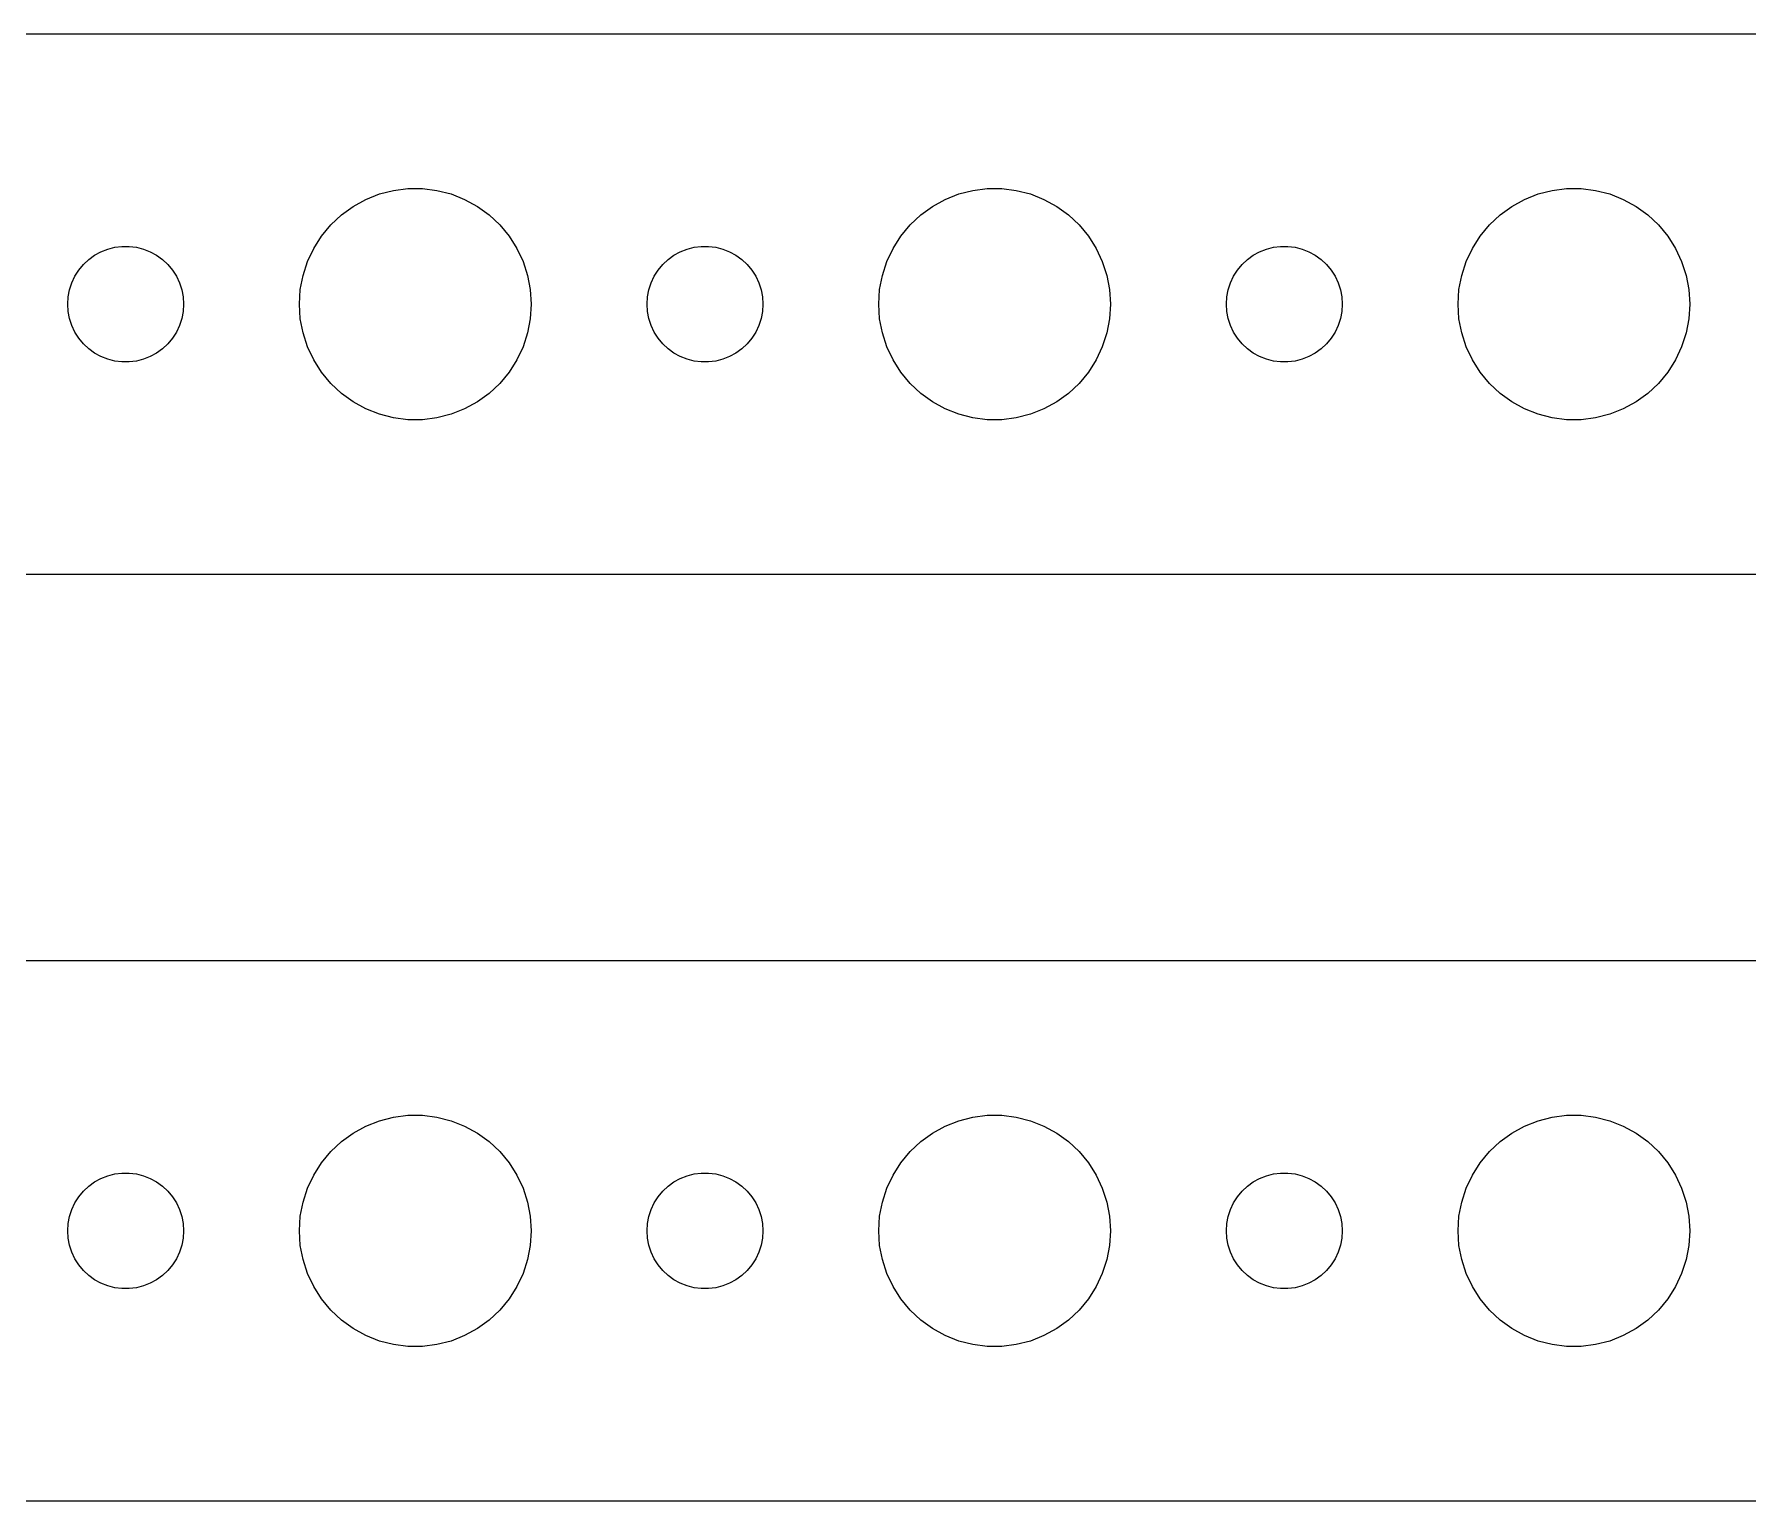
# Model space of a CAD drawing. Header units: metres. Extents: x -90 to 90, y 65 to 151.
# Drawn here: x -47.37 to -3, y 65.01 to 102.99 of the extents above; entities that cross this region are included whole.
import ezdxf

# ---------------------------------------------------------------- set-up
doc = ezdxf.new("R2010")
doc.units = ezdxf.units.M

msp = doc.modelspace()

# ---------------------------------------------------------------- linework, layer by layer
for p, q in [((84.8139, 102.99), (-84.8139, 102.99)), ((-38.427, 98.8532), (-38.0621, 98.9469)), ((-38.0621, 98.9469), (-37.6884, 98.9941)), ((-37.6884, 98.9941), (-37.3116, 98.9941)), ((-37.3116, 98.9941), (-36.9379, 98.9469)), ((-36.9379, 98.9469), (-36.5729, 98.8532)), ((-23.427, 98.8532), (-23.0621, 98.9469)), ((-23.0621, 98.9469), (-22.6884, 98.9941)), ((-22.6884, 98.9941), (-22.3116, 98.9941)), ((-22.3116, 98.9941), (-21.9379, 98.9469)), ((-21.9379, 98.9469), (-21.5729, 98.8532)), ((-8.42705, 98.8532), (-8.06213, 98.9469)), ((-8.06213, 98.9469), (-7.68837, 98.9941)), ((-7.68837, 98.9941), (-7.31161, 98.9941)), ((-7.31161, 98.9941), (-6.93785, 98.9469)), ((-6.93785, 98.9469), (-6.57294, 98.8532)), ((-39.4123, 98.3115), (-39.1075, 98.533)), ((-39.1075, 98.533), (-38.7773, 98.7145)), ((-38.7773, 98.7145), (-38.427, 98.8532)), ((-36.5729, 98.8532), (-36.2227, 98.7145)), ((-36.2227, 98.7145), (-35.8925, 98.533)), ((-35.8925, 98.533), (-35.5877, 98.3115)), ((-24.4123, 98.3115), (-24.1075, 98.533)), ((-24.1075, 98.533), (-23.7773, 98.7145)), ((-23.7773, 98.7145), (-23.427, 98.8532)), ((-21.5729, 98.8532), (-21.2227, 98.7145)), ((-21.2227, 98.7145), (-20.8925, 98.533)), ((-20.8925, 98.533), (-20.5877, 98.3115)), ((-9.41226, 98.3115), (-9.10747, 98.533)), ((-9.10747, 98.533), (-8.77733, 98.7145)), ((-8.77733, 98.7145), (-8.42705, 98.8532)), ((-6.57294, 98.8532), (-6.22266, 98.7145)), ((-6.22266, 98.7145), (-5.89252, 98.533)), ((-5.89252, 98.533), (-5.58772, 98.3115)), ((-39.927, 97.7634), (-39.6869, 98.0536)), ((-39.6869, 98.0536), (-39.4123, 98.3115)), ((-35.5877, 98.3115), (-35.3131, 98.0536)), ((-35.3131, 98.0536), (-35.0729, 97.7634)), ((-24.927, 97.7634), (-24.6869, 98.0536)), ((-24.6869, 98.0536), (-24.4123, 98.3115)), ((-20.5877, 98.3115), (-20.3131, 98.0536)), ((-20.3131, 98.0536), (-20.0729, 97.7634)), ((-9.92705, 97.7634), (-9.6869, 98.0536)), ((-9.6869, 98.0536), (-9.41226, 98.3115)), ((-5.58772, 98.3115), (-5.31308, 98.0536)), ((-5.31308, 98.0536), (-5.07294, 97.7634)), ((-40.1289, 97.4453), (-39.927, 97.7634)), ((-35.0729, 97.7634), (-34.8711, 97.4453)), ((-25.1289, 97.4453), (-24.927, 97.7634)), ((-20.0729, 97.7634), (-19.8711, 97.4453)), ((-10.1289, 97.4453), (-9.92705, 97.7634)), ((-5.07294, 97.7634), (-4.87108, 97.4453)), ((-45.9561, 97.1558), (-45.8037, 97.2665)), ((-45.8037, 97.2665), (-45.6387, 97.3572)), ((-45.6387, 97.3572), (-45.4635, 97.4266)), ((-45.4635, 97.4266), (-45.2811, 97.4734)), ((-45.2811, 97.4734), (-45.0942, 97.497)), ((-45.0942, 97.497), (-44.9058, 97.497)), ((-44.9058, 97.497), (-44.7189, 97.4734)), ((-44.7189, 97.4734), (-44.5365, 97.4266)), ((-44.5365, 97.4266), (-44.3613, 97.3572)), ((-44.3613, 97.3572), (-44.1963, 97.2665)), ((-44.1963, 97.2665), (-44.0439, 97.1558)), ((-40.2893, 97.1044), (-40.1289, 97.4453)), ((-34.8711, 97.4453), (-34.7107, 97.1044)), ((-30.9561, 97.1558), (-30.8037, 97.2665)), ((-30.8037, 97.2665), (-30.6387, 97.3572)), ((-30.6387, 97.3572), (-30.4635, 97.4266)), ((-30.4635, 97.4266), (-30.2811, 97.4734)), ((-30.2811, 97.4734), (-30.0942, 97.497)), ((-30.0942, 97.497), (-29.9058, 97.497)), ((-29.9058, 97.497), (-29.7189, 97.4734)), ((-29.7189, 97.4734), (-29.5365, 97.4266)), ((-29.5365, 97.4266), (-29.3613, 97.3572)), ((-29.3613, 97.3572), (-29.1963, 97.2665)), ((-29.1963, 97.2665), (-29.0439, 97.1558)), ((-25.2893, 97.1044), (-25.1289, 97.4453)), ((-19.8711, 97.4453), (-19.7107, 97.1044)), ((-15.9561, 97.1558), (-15.8037, 97.2665)), ((-15.8037, 97.2665), (-15.6387, 97.3572)), ((-15.6387, 97.3572), (-15.4635, 97.4266)), ((-15.4635, 97.4266), (-15.2811, 97.4734)), ((-15.2811, 97.4734), (-15.0942, 97.497)), ((-15.0942, 97.497), (-14.9058, 97.497)), ((-14.9058, 97.497), (-14.7189, 97.4734)), ((-14.7189, 97.4734), (-14.5365, 97.4266)), ((-14.5365, 97.4266), (-14.3613, 97.3572)), ((-14.3613, 97.3572), (-14.1963, 97.2665)), ((-14.1963, 97.2665), (-14.0439, 97.1558)), ((-10.2893, 97.1044), (-10.1289, 97.4453)), ((-4.87108, 97.4453), (-4.71066, 97.1044)), ((-46.3947, 96.5522), (-46.3145, 96.7226)), ((-46.3145, 96.7226), (-46.2135, 96.8817)), ((-46.2135, 96.8817), (-46.0934, 97.0268)), ((-46.0934, 97.0268), (-45.9561, 97.1558)), ((-44.0439, 97.1558), (-43.9065, 97.0268)), ((-43.9065, 97.0268), (-43.7865, 96.8817)), ((-43.7865, 96.8817), (-43.6855, 96.7226)), ((-43.6855, 96.7226), (-43.6053, 96.5522)), ((-40.4763, 96.376), (-40.4057, 96.7461)), ((-40.4057, 96.7461), (-40.2893, 97.1044)), ((-34.7107, 97.1044), (-34.5942, 96.7461)), ((-34.5942, 96.7461), (-34.5237, 96.376)), ((-31.3947, 96.5522), (-31.3145, 96.7226)), ((-31.3145, 96.7226), (-31.2135, 96.8817)), ((-31.2135, 96.8817), (-31.0934, 97.0268)), ((-31.0934, 97.0268), (-30.9561, 97.1558)), ((-29.0439, 97.1558), (-28.9065, 97.0268)), ((-28.9065, 97.0268), (-28.7865, 96.8817)), ((-28.7865, 96.8817), (-28.6855, 96.7226)), ((-28.6855, 96.7226), (-28.6053, 96.5522)), ((-25.4763, 96.376), (-25.4057, 96.7461)), ((-25.4057, 96.7461), (-25.2893, 97.1044)), ((-19.7107, 97.1044), (-19.5942, 96.7461)), ((-19.5942, 96.7461), (-19.5237, 96.376)), ((-16.3947, 96.5522), (-16.3145, 96.7226)), ((-16.3145, 96.7226), (-16.2135, 96.8817)), ((-16.2135, 96.8817), (-16.0934, 97.0268)), ((-16.0934, 97.0268), (-15.9561, 97.1558)), ((-14.0439, 97.1558), (-13.9065, 97.0268)), ((-13.9065, 97.0268), (-13.7865, 96.8817)), ((-13.7865, 96.8817), (-13.6855, 96.7226)), ((-13.6855, 96.7226), (-13.6053, 96.5522)), ((-10.4763, 96.376), (-10.4057, 96.7461)), ((-10.4057, 96.7461), (-10.2893, 97.1044)), ((-4.71066, 97.1044), (-4.59424, 96.7461)), ((-4.59424, 96.7461), (-4.52365, 96.376)), ((-46.4882, 96.188), (-46.4529, 96.373)), ((-46.4529, 96.373), (-46.3947, 96.5522)), ((-43.6053, 96.5522), (-43.5471, 96.373)), ((-43.5471, 96.373), (-43.5118, 96.188)), ((-40.5, 96), (-40.4763, 96.376)), ((-34.5237, 96.376), (-34.5, 96)), ((-31.4882, 96.188), (-31.4529, 96.373)), ((-31.4529, 96.373), (-31.3947, 96.5522)), ((-28.6053, 96.5522), (-28.5471, 96.373)), ((-28.5471, 96.373), (-28.5118, 96.188)), ((-25.5, 96), (-25.4763, 96.376)), ((-19.5237, 96.376), (-19.5, 96)), ((-16.4882, 96.188), (-16.4529, 96.373)), ((-16.4529, 96.373), (-16.3947, 96.5522)), ((-13.6053, 96.5522), (-13.5471, 96.373)), ((-13.5471, 96.373), (-13.5118, 96.188)), ((-10.5, 96), (-10.4763, 96.376)), ((-4.52365, 96.376), (-4.5, 96)), ((-46.5, 96), (-46.4882, 96.188)), ((-46.4882, 95.812), (-46.5, 96)), ((-43.5118, 96.188), (-43.5, 96)), ((-43.5, 96), (-43.5118, 95.812)), ((-40.4763, 95.624), (-40.5, 96)), ((-34.5, 96), (-34.5237, 95.624)), ((-31.5, 96), (-31.4882, 96.188)), ((-31.4882, 95.812), (-31.5, 96)), ((-28.5118, 96.188), (-28.5, 96)), ((-28.5, 96), (-28.5118, 95.812)), ((-25.4763, 95.624), (-25.5, 96)), ((-19.5, 96), (-19.5237, 95.624)), ((-16.5, 96), (-16.4882, 96.188)), ((-16.4882, 95.812), (-16.5, 96)), ((-13.5118, 96.188), (-13.5, 96)), ((-13.5, 96), (-13.5118, 95.812)), ((-10.4763, 95.624), (-10.5, 96)), ((-4.5, 96), (-4.52365, 95.624)), ((-46.4529, 95.627), (-46.4882, 95.812)), ((-46.3947, 95.4478), (-46.4529, 95.627)), ((-46.3145, 95.2774), (-46.3947, 95.4478)), ((-43.6053, 95.4478), (-43.6855, 95.2774)), ((-43.5471, 95.627), (-43.6053, 95.4478)), ((-43.5118, 95.812), (-43.5471, 95.627)), ((-40.4057, 95.2539), (-40.4763, 95.624)), ((-34.5237, 95.624), (-34.5942, 95.2539)), ((-31.4529, 95.627), (-31.4882, 95.812)), ((-31.3947, 95.4478), (-31.4529, 95.627)), ((-31.3145, 95.2774), (-31.3947, 95.4478)), ((-28.6053, 95.4478), (-28.6855, 95.2774)), ((-28.5471, 95.627), (-28.6053, 95.4478)), ((-28.5118, 95.812), (-28.5471, 95.627)), ((-25.4057, 95.2539), (-25.4763, 95.624)), ((-19.5237, 95.624), (-19.5942, 95.2539)), ((-16.4529, 95.627), (-16.4882, 95.812)), ((-16.3947, 95.4478), (-16.4529, 95.627)), ((-16.3145, 95.2774), (-16.3947, 95.4478)), ((-13.6053, 95.4478), (-13.6855, 95.2774)), ((-13.5471, 95.627), (-13.6053, 95.4478)), ((-13.5118, 95.812), (-13.5471, 95.627)), ((-10.4057, 95.2539), (-10.4763, 95.624)), ((-4.52365, 95.624), (-4.59424, 95.2539)), ((-46.2135, 95.1183), (-46.3145, 95.2774)), ((-46.0934, 94.9732), (-46.2135, 95.1183)), ((-45.9561, 94.8442), (-46.0934, 94.9732)), ((-43.9065, 94.9732), (-44.0439, 94.8442)), ((-43.7865, 95.1183), (-43.9065, 94.9732)), ((-43.6855, 95.2774), (-43.7865, 95.1183)), ((-40.2893, 94.8956), (-40.4057, 95.2539)), ((-34.5942, 95.2539), (-34.7107, 94.8956)), ((-31.2135, 95.1183), (-31.3145, 95.2774)), ((-31.0934, 94.9732), (-31.2135, 95.1183)), ((-30.9561, 94.8442), (-31.0934, 94.9732)), ((-28.9065, 94.9732), (-29.0439, 94.8442)), ((-28.7865, 95.1183), (-28.9065, 94.9732)), ((-28.6855, 95.2774), (-28.7865, 95.1183)), ((-25.2893, 94.8956), (-25.4057, 95.2539)), ((-19.5942, 95.2539), (-19.7107, 94.8956)), ((-16.2135, 95.1183), (-16.3145, 95.2774)), ((-16.0934, 94.9732), (-16.2135, 95.1183)), ((-15.9561, 94.8442), (-16.0934, 94.9732)), ((-13.9065, 94.9732), (-14.0439, 94.8442)), ((-13.7865, 95.1183), (-13.9065, 94.9732)), ((-13.6855, 95.2774), (-13.7865, 95.1183)), ((-10.2893, 94.8956), (-10.4057, 95.2539)), ((-4.59424, 95.2539), (-4.71066, 94.8956)), ((-45.8037, 94.7335), (-45.9561, 94.8442)), ((-45.6387, 94.6428), (-45.8037, 94.7335)), ((-45.4635, 94.5734), (-45.6387, 94.6428)), ((-45.2811, 94.5266), (-45.4635, 94.5734)), ((-45.0942, 94.503), (-45.2811, 94.5266)), ((-44.9058, 94.503), (-45.0942, 94.503)), ((-44.7189, 94.5266), (-44.9058, 94.503)), ((-44.5365, 94.5734), (-44.7189, 94.5266)), ((-44.3613, 94.6428), (-44.5365, 94.5734)), ((-44.1963, 94.7335), (-44.3613, 94.6428)), ((-44.0439, 94.8442), (-44.1963, 94.7335)), ((-40.1289, 94.5547), (-40.2893, 94.8956)), ((-39.927, 94.2366), (-40.1289, 94.5547)), ((-34.8711, 94.5547), (-35.0729, 94.2366)), ((-34.7107, 94.8956), (-34.8711, 94.5547)), ((-30.8037, 94.7335), (-30.9561, 94.8442)), ((-30.6387, 94.6428), (-30.8037, 94.7335)), ((-30.4635, 94.5734), (-30.6387, 94.6428)), ((-30.2811, 94.5266), (-30.4635, 94.5734)), ((-30.0942, 94.503), (-30.2811, 94.5266)), ((-29.9058, 94.503), (-30.0942, 94.503)), ((-29.7189, 94.5266), (-29.9058, 94.503)), ((-29.5365, 94.5734), (-29.7189, 94.5266)), ((-29.3613, 94.6428), (-29.5365, 94.5734)), ((-29.1963, 94.7335), (-29.3613, 94.6428)), ((-29.0439, 94.8442), (-29.1963, 94.7335)), ((-25.1289, 94.5547), (-25.2893, 94.8956)), ((-24.927, 94.2366), (-25.1289, 94.5547)), ((-19.8711, 94.5547), (-20.0729, 94.2366)), ((-19.7107, 94.8956), (-19.8711, 94.5547)), ((-15.8037, 94.7335), (-15.9561, 94.8442)), ((-15.6387, 94.6428), (-15.8037, 94.7335)), ((-15.4635, 94.5734), (-15.6387, 94.6428)), ((-15.2811, 94.5266), (-15.4635, 94.5734)), ((-15.0942, 94.503), (-15.2811, 94.5266)), ((-14.9058, 94.503), (-15.0942, 94.503)), ((-14.7189, 94.5266), (-14.9058, 94.503)), ((-14.5365, 94.5734), (-14.7189, 94.5266)), ((-14.3613, 94.6428), (-14.5365, 94.5734)), ((-14.1963, 94.7335), (-14.3613, 94.6428)), ((-14.0439, 94.8442), (-14.1963, 94.7335)), ((-10.1289, 94.5547), (-10.2893, 94.8956)), ((-9.92705, 94.2366), (-10.1289, 94.5547)), ((-4.87108, 94.5547), (-5.07294, 94.2366)), ((-4.71066, 94.8956), (-4.87108, 94.5547)), ((-39.6869, 93.9464), (-39.927, 94.2366)), ((-35.0729, 94.2366), (-35.3131, 93.9464)), ((-24.6869, 93.9464), (-24.927, 94.2366)), ((-20.0729, 94.2366), (-20.3131, 93.9464)), ((-9.6869, 93.9464), (-9.92705, 94.2366)), ((-5.07294, 94.2366), (-5.31308, 93.9464)), ((-39.4123, 93.6885), (-39.6869, 93.9464)), ((-39.1075, 93.467), (-39.4123, 93.6885)), ((-35.5877, 93.6885), (-35.8925, 93.467)), ((-35.3131, 93.9464), (-35.5877, 93.6885)), ((-24.4123, 93.6885), (-24.6869, 93.9464)), ((-24.1075, 93.467), (-24.4123, 93.6885)), ((-20.5877, 93.6885), (-20.8925, 93.467)), ((-20.3131, 93.9464), (-20.5877, 93.6885)), ((-9.41226, 93.6885), (-9.6869, 93.9464)), ((-9.10747, 93.467), (-9.41226, 93.6885)), ((-5.58772, 93.6885), (-5.89252, 93.467)), ((-5.31308, 93.9464), (-5.58772, 93.6885)), ((-38.7773, 93.2855), (-39.1075, 93.467)), ((-38.427, 93.1468), (-38.7773, 93.2855)), ((-36.2227, 93.2855), (-36.5729, 93.1468)), ((-35.8925, 93.467), (-36.2227, 93.2855)), ((-23.7773, 93.2855), (-24.1075, 93.467)), ((-23.427, 93.1468), (-23.7773, 93.2855)), ((-21.2227, 93.2855), (-21.5729, 93.1468)), ((-20.8925, 93.467), (-21.2227, 93.2855)), ((-8.77733, 93.2855), (-9.10747, 93.467)), ((-8.42705, 93.1468), (-8.77733, 93.2855)), ((-6.22266, 93.2855), (-6.57294, 93.1468)), ((-5.89252, 93.467), (-6.22266, 93.2855)), ((-38.0621, 93.0531), (-38.427, 93.1468)), ((-37.6884, 93.0059), (-38.0621, 93.0531)), ((-37.3116, 93.0059), (-37.6884, 93.0059)), ((-36.9379, 93.0531), (-37.3116, 93.0059)), ((-36.5729, 93.1468), (-36.9379, 93.0531)), ((-23.0621, 93.0531), (-23.427, 93.1468)), ((-22.6884, 93.0059), (-23.0621, 93.0531)), ((-22.3116, 93.0059), (-22.6884, 93.0059)), ((-21.9379, 93.0531), (-22.3116, 93.0059)), ((-21.5729, 93.1468), (-21.9379, 93.0531)), ((-8.06213, 93.0531), (-8.42705, 93.1468)), ((-7.68837, 93.0059), (-8.06213, 93.0531)), ((-7.31161, 93.0059), (-7.68837, 93.0059)), ((-6.93785, 93.0531), (-7.31161, 93.0059)), ((-6.57294, 93.1468), (-6.93785, 93.0531)), ((-84.8139, 89.0099), (84.8139, 89.0099)), ((84.8139, 78.9901), (-84.8139, 78.9901)), ((-38.0621, 74.9469), (-37.6884, 74.9941)), ((-37.6884, 74.9941), (-37.3116, 74.9941)), ((-37.3116, 74.9941), (-36.9379, 74.9469)), ((-23.0621, 74.9469), (-22.6884, 74.9941)), ((-22.6884, 74.9941), (-22.3116, 74.9941)), ((-22.3116, 74.9941), (-21.9379, 74.9469)), ((-8.06213, 74.9469), (-7.68837, 74.9941)), ((-7.68837, 74.9941), (-7.31161, 74.9941)), ((-7.31161, 74.9941), (-6.93785, 74.9469)), ((-39.1075, 74.533), (-38.7773, 74.7145)), ((-38.7773, 74.7145), (-38.427, 74.8532)), ((-38.427, 74.8532), (-38.0621, 74.9469)), ((-36.9379, 74.9469), (-36.5729, 74.8532)), ((-36.5729, 74.8532), (-36.2227, 74.7145)), ((-36.2227, 74.7145), (-35.8925, 74.533)), ((-24.1075, 74.533), (-23.7773, 74.7145)), ((-23.7773, 74.7145), (-23.427, 74.8532)), ((-23.427, 74.8532), (-23.0621, 74.9469)), ((-21.9379, 74.9469), (-21.5729, 74.8532)), ((-21.5729, 74.8532), (-21.2227, 74.7145)), ((-21.2227, 74.7145), (-20.8925, 74.533)), ((-9.10747, 74.533), (-8.77733, 74.7145)), ((-8.77733, 74.7145), (-8.42705, 74.8532)), ((-8.42705, 74.8532), (-8.06213, 74.9469)), ((-6.93785, 74.9469), (-6.57294, 74.8532)), ((-6.57294, 74.8532), (-6.22266, 74.7145)), ((-6.22266, 74.7145), (-5.89252, 74.533)), ((-39.6869, 74.0536), (-39.4123, 74.3115)), ((-39.4123, 74.3115), (-39.1075, 74.533)), ((-35.8925, 74.533), (-35.5877, 74.3115)), ((-35.5877, 74.3115), (-35.3131, 74.0536)), ((-24.6869, 74.0536), (-24.4123, 74.3115)), ((-24.4123, 74.3115), (-24.1075, 74.533)), ((-20.8925, 74.533), (-20.5877, 74.3115)), ((-20.5877, 74.3115), (-20.3131, 74.0536)), ((-9.6869, 74.0536), (-9.41226, 74.3115)), ((-9.41226, 74.3115), (-9.10747, 74.533)), ((-5.89252, 74.533), (-5.58772, 74.3115)), ((-5.58772, 74.3115), (-5.31308, 74.0536)), ((-40.1289, 73.4453), (-39.927, 73.7634)), ((-39.927, 73.7634), (-39.6869, 74.0536)), ((-35.3131, 74.0536), (-35.0729, 73.7634)), ((-35.0729, 73.7634), (-34.8711, 73.4453)), ((-25.1289, 73.4453), (-24.927, 73.7634)), ((-24.927, 73.7634), (-24.6869, 74.0536)), ((-20.3131, 74.0536), (-20.0729, 73.7634)), ((-20.0729, 73.7634), (-19.8711, 73.4453)), ((-10.1289, 73.4453), (-9.92705, 73.7634)), ((-9.92705, 73.7634), (-9.6869, 74.0536)), ((-5.31308, 74.0536), (-5.07294, 73.7634)), ((-5.07294, 73.7634), (-4.87108, 73.4453)), ((-45.9561, 73.1558), (-45.8037, 73.2665)), ((-45.8037, 73.2665), (-45.6387, 73.3572)), ((-45.6387, 73.3572), (-45.4635, 73.4266)), ((-45.4635, 73.4266), (-45.2811, 73.4734)), ((-45.2811, 73.4734), (-45.0942, 73.497)), ((-45.0942, 73.497), (-44.9058, 73.497)), ((-44.9058, 73.497), (-44.7189, 73.4734)), ((-44.7189, 73.4734), (-44.5365, 73.4266)), ((-44.5365, 73.4266), (-44.3613, 73.3572)), ((-44.3613, 73.3572), (-44.1963, 73.2665)), ((-44.1963, 73.2665), (-44.0439, 73.1558)), ((-40.2893, 73.1044), (-40.1289, 73.4453)), ((-34.8711, 73.4453), (-34.7107, 73.1044)), ((-30.9561, 73.1558), (-30.8037, 73.2665)), ((-30.8037, 73.2665), (-30.6387, 73.3572)), ((-30.6387, 73.3572), (-30.4635, 73.4266)), ((-30.4635, 73.4266), (-30.2811, 73.4734)), ((-30.2811, 73.4734), (-30.0942, 73.497)), ((-30.0942, 73.497), (-29.9058, 73.497)), ((-29.9058, 73.497), (-29.7189, 73.4734)), ((-29.7189, 73.4734), (-29.5365, 73.4266)), ((-29.5365, 73.4266), (-29.3613, 73.3572)), ((-29.3613, 73.3572), (-29.1963, 73.2665)), ((-29.1963, 73.2665), (-29.0439, 73.1558)), ((-25.2893, 73.1044), (-25.1289, 73.4453)), ((-19.8711, 73.4453), (-19.7107, 73.1044)), ((-15.9561, 73.1558), (-15.8037, 73.2665)), ((-15.8037, 73.2665), (-15.6387, 73.3572)), ((-15.6387, 73.3572), (-15.4635, 73.4266)), ((-15.4635, 73.4266), (-15.2811, 73.4734)), ((-15.2811, 73.4734), (-15.0942, 73.497)), ((-15.0942, 73.497), (-14.9058, 73.497)), ((-14.9058, 73.497), (-14.7189, 73.4734)), ((-14.7189, 73.4734), (-14.5365, 73.4266)), ((-14.5365, 73.4266), (-14.3613, 73.3572)), ((-14.3613, 73.3572), (-14.1963, 73.2665)), ((-14.1963, 73.2665), (-14.0439, 73.1558)), ((-10.2893, 73.1044), (-10.1289, 73.4453)), ((-4.87108, 73.4453), (-4.71066, 73.1044)), ((-46.3145, 72.7226), (-46.2135, 72.8817)), ((-46.2135, 72.8817), (-46.0934, 73.0268)), ((-46.0934, 73.0268), (-45.9561, 73.1558)), ((-44.0439, 73.1558), (-43.9065, 73.0268)), ((-43.9065, 73.0268), (-43.7865, 72.8817)), ((-43.7865, 72.8817), (-43.6855, 72.7226)), ((-40.4057, 72.7461), (-40.2893, 73.1044)), ((-34.7107, 73.1044), (-34.5942, 72.7461)), ((-31.3145, 72.7226), (-31.2135, 72.8817)), ((-31.2135, 72.8817), (-31.0934, 73.0268)), ((-31.0934, 73.0268), (-30.9561, 73.1558)), ((-29.0439, 73.1558), (-28.9065, 73.0268)), ((-28.9065, 73.0268), (-28.7865, 72.8817)), ((-28.7865, 72.8817), (-28.6855, 72.7226)), ((-25.4057, 72.7461), (-25.2893, 73.1044)), ((-19.7107, 73.1044), (-19.5942, 72.7461)), ((-16.3145, 72.7226), (-16.2135, 72.8817)), ((-16.2135, 72.8817), (-16.0934, 73.0268)), ((-16.0934, 73.0268), (-15.9561, 73.1558)), ((-14.0439, 73.1558), (-13.9065, 73.0268)), ((-13.9065, 73.0268), (-13.7865, 72.8817)), ((-13.7865, 72.8817), (-13.6855, 72.7226)), ((-10.4057, 72.7461), (-10.2893, 73.1044)), ((-4.71066, 73.1044), (-4.59424, 72.7461)), ((-46.4882, 72.188), (-46.4529, 72.373)), ((-46.4529, 72.373), (-46.3947, 72.5522)), ((-46.3947, 72.5522), (-46.3145, 72.7226)), ((-43.6855, 72.7226), (-43.6053, 72.5522)), ((-43.6053, 72.5522), (-43.5471, 72.373)), ((-43.5471, 72.373), (-43.5118, 72.188)), ((-40.5, 72), (-40.4763, 72.376)), ((-40.4763, 72.376), (-40.4057, 72.7461)), ((-34.5942, 72.7461), (-34.5237, 72.376)), ((-34.5237, 72.376), (-34.5, 72)), ((-31.4882, 72.188), (-31.4529, 72.373)), ((-31.4529, 72.373), (-31.3947, 72.5522)), ((-31.3947, 72.5522), (-31.3145, 72.7226)), ((-28.6855, 72.7226), (-28.6053, 72.5522)), ((-28.6053, 72.5522), (-28.5471, 72.373)), ((-28.5471, 72.373), (-28.5118, 72.188)), ((-25.5, 72), (-25.4763, 72.376)), ((-25.4763, 72.376), (-25.4057, 72.7461)), ((-19.5942, 72.7461), (-19.5237, 72.376)), ((-19.5237, 72.376), (-19.5, 72)), ((-16.4882, 72.188), (-16.4529, 72.373)), ((-16.4529, 72.373), (-16.3947, 72.5522)), ((-16.3947, 72.5522), (-16.3145, 72.7226)), ((-13.6855, 72.7226), (-13.6053, 72.5522)), ((-13.6053, 72.5522), (-13.5471, 72.373)), ((-13.5471, 72.373), (-13.5118, 72.188)), ((-10.5, 72), (-10.4763, 72.376)), ((-10.4763, 72.376), (-10.4057, 72.7461)), ((-4.59424, 72.7461), (-4.52365, 72.376)), ((-4.52365, 72.376), (-4.5, 72)), ((-46.5, 72), (-46.4882, 72.188)), ((-46.4882, 71.812), (-46.5, 72)), ((-43.5118, 72.188), (-43.5, 72)), ((-43.5, 72), (-43.5118, 71.812)), ((-40.4763, 71.624), (-40.5, 72)), ((-34.5, 72), (-34.5237, 71.624)), ((-31.5, 72), (-31.4882, 72.188)), ((-31.4882, 71.812), (-31.5, 72)), ((-28.5118, 72.188), (-28.5, 72)), ((-28.5, 72), (-28.5118, 71.812)), ((-25.4763, 71.624), (-25.5, 72)), ((-19.5, 72), (-19.5237, 71.624)), ((-16.5, 72), (-16.4882, 72.188)), ((-16.4882, 71.812), (-16.5, 72)), ((-13.5118, 72.188), (-13.5, 72)), ((-13.5, 72), (-13.5118, 71.812)), ((-10.4763, 71.624), (-10.5, 72)), ((-4.5, 72), (-4.52365, 71.624)), ((-46.4529, 71.627), (-46.4882, 71.812)), ((-46.3947, 71.4478), (-46.4529, 71.627)), ((-46.3145, 71.2774), (-46.3947, 71.4478)), ((-43.6053, 71.4478), (-43.6855, 71.2774)), ((-43.5471, 71.627), (-43.6053, 71.4478)), ((-43.5118, 71.812), (-43.5471, 71.627)), ((-40.4057, 71.2539), (-40.4763, 71.624)), ((-34.5237, 71.624), (-34.5942, 71.2539)), ((-31.4529, 71.627), (-31.4882, 71.812)), ((-31.3947, 71.4478), (-31.4529, 71.627)), ((-31.3145, 71.2774), (-31.3947, 71.4478)), ((-28.6053, 71.4478), (-28.6855, 71.2774)), ((-28.5471, 71.627), (-28.6053, 71.4478)), ((-28.5118, 71.812), (-28.5471, 71.627)), ((-25.4057, 71.2539), (-25.4763, 71.624)), ((-19.5237, 71.624), (-19.5942, 71.2539)), ((-16.4529, 71.627), (-16.4882, 71.812)), ((-16.3947, 71.4478), (-16.4529, 71.627)), ((-16.3145, 71.2774), (-16.3947, 71.4478)), ((-13.6053, 71.4478), (-13.6855, 71.2774)), ((-13.5471, 71.627), (-13.6053, 71.4478)), ((-13.5118, 71.812), (-13.5471, 71.627)), ((-10.4057, 71.2539), (-10.4763, 71.624)), ((-4.52365, 71.624), (-4.59424, 71.2539)), ((-46.2135, 71.1183), (-46.3145, 71.2774)), ((-46.0934, 70.9732), (-46.2135, 71.1183)), ((-43.7865, 71.1183), (-43.9065, 70.9732)), ((-43.6855, 71.2774), (-43.7865, 71.1183)), ((-40.2893, 70.8956), (-40.4057, 71.2539)), ((-34.5942, 71.2539), (-34.7107, 70.8956)), ((-31.2135, 71.1183), (-31.3145, 71.2774)), ((-31.0934, 70.9732), (-31.2135, 71.1183)), ((-28.7865, 71.1183), (-28.9065, 70.9732)), ((-28.6855, 71.2774), (-28.7865, 71.1183)), ((-25.2893, 70.8956), (-25.4057, 71.2539)), ((-19.5942, 71.2539), (-19.7107, 70.8956)), ((-16.2135, 71.1183), (-16.3145, 71.2774)), ((-16.0934, 70.9732), (-16.2135, 71.1183)), ((-13.7865, 71.1183), (-13.9065, 70.9732)), ((-13.6855, 71.2774), (-13.7865, 71.1183)), ((-10.2893, 70.8956), (-10.4057, 71.2539)), ((-4.59424, 71.2539), (-4.71066, 70.8956)), ((-45.9561, 70.8442), (-46.0934, 70.9732)), ((-45.8037, 70.7335), (-45.9561, 70.8442)), ((-45.6387, 70.6428), (-45.8037, 70.7335)), ((-45.4635, 70.5734), (-45.6387, 70.6428)), ((-45.2811, 70.5266), (-45.4635, 70.5734)), ((-44.5365, 70.5734), (-44.7189, 70.5266)), ((-44.3613, 70.6428), (-44.5365, 70.5734)), ((-44.1963, 70.7335), (-44.3613, 70.6428)), ((-44.0439, 70.8442), (-44.1963, 70.7335)), ((-43.9065, 70.9732), (-44.0439, 70.8442)), ((-40.1289, 70.5547), (-40.2893, 70.8956)), ((-39.927, 70.2366), (-40.1289, 70.5547)), ((-34.8711, 70.5547), (-35.0729, 70.2366)), ((-34.7107, 70.8956), (-34.8711, 70.5547)), ((-30.9561, 70.8442), (-31.0934, 70.9732)), ((-30.8037, 70.7335), (-30.9561, 70.8442)), ((-30.6387, 70.6428), (-30.8037, 70.7335)), ((-30.4635, 70.5734), (-30.6387, 70.6428)), ((-30.2811, 70.5266), (-30.4635, 70.5734)), ((-29.5365, 70.5734), (-29.7189, 70.5266)), ((-29.3613, 70.6428), (-29.5365, 70.5734)), ((-29.1963, 70.7335), (-29.3613, 70.6428)), ((-29.0439, 70.8442), (-29.1963, 70.7335)), ((-28.9065, 70.9732), (-29.0439, 70.8442)), ((-25.1289, 70.5547), (-25.2893, 70.8956)), ((-24.927, 70.2366), (-25.1289, 70.5547)), ((-19.8711, 70.5547), (-20.0729, 70.2366)), ((-19.7107, 70.8956), (-19.8711, 70.5547)), ((-15.9561, 70.8442), (-16.0934, 70.9732)), ((-15.8037, 70.7335), (-15.9561, 70.8442)), ((-15.6387, 70.6428), (-15.8037, 70.7335)), ((-15.4635, 70.5734), (-15.6387, 70.6428)), ((-15.2811, 70.5266), (-15.4635, 70.5734)), ((-14.5365, 70.5734), (-14.7189, 70.5266)), ((-14.3613, 70.6428), (-14.5365, 70.5734)), ((-14.1963, 70.7335), (-14.3613, 70.6428)), ((-14.0439, 70.8442), (-14.1963, 70.7335)), ((-13.9065, 70.9732), (-14.0439, 70.8442)), ((-10.1289, 70.5547), (-10.2893, 70.8956)), ((-9.92705, 70.2366), (-10.1289, 70.5547)), ((-4.87108, 70.5547), (-5.07294, 70.2366)), ((-4.71066, 70.8956), (-4.87108, 70.5547)), ((-45.0942, 70.503), (-45.2811, 70.5266)), ((-44.9058, 70.503), (-45.0942, 70.503)), ((-44.7189, 70.5266), (-44.9058, 70.503)), ((-39.6869, 69.9464), (-39.927, 70.2366)), ((-35.0729, 70.2366), (-35.3131, 69.9464)), ((-30.0942, 70.503), (-30.2811, 70.5266)), ((-29.9058, 70.503), (-30.0942, 70.503)), ((-29.7189, 70.5266), (-29.9058, 70.503)), ((-24.6869, 69.9464), (-24.927, 70.2366)), ((-20.0729, 70.2366), (-20.3131, 69.9464)), ((-15.0942, 70.503), (-15.2811, 70.5266)), ((-14.9058, 70.503), (-15.0942, 70.503)), ((-14.7189, 70.5266), (-14.9058, 70.503)), ((-9.6869, 69.9464), (-9.92705, 70.2366)), ((-5.07294, 70.2366), (-5.31308, 69.9464)), ((-39.4123, 69.6885), (-39.6869, 69.9464)), ((-39.1075, 69.467), (-39.4123, 69.6885)), ((-35.5877, 69.6885), (-35.8925, 69.467)), ((-35.3131, 69.9464), (-35.5877, 69.6885)), ((-24.4123, 69.6885), (-24.6869, 69.9464)), ((-24.1075, 69.467), (-24.4123, 69.6885)), ((-20.5877, 69.6885), (-20.8925, 69.467)), ((-20.3131, 69.9464), (-20.5877, 69.6885)), ((-9.41226, 69.6885), (-9.6869, 69.9464)), ((-9.10747, 69.467), (-9.41226, 69.6885)), ((-5.58772, 69.6885), (-5.89252, 69.467)), ((-5.31308, 69.9464), (-5.58772, 69.6885)), ((-38.7773, 69.2855), (-39.1075, 69.467)), ((-38.427, 69.1468), (-38.7773, 69.2855)), ((-36.2227, 69.2855), (-36.5729, 69.1468)), ((-35.8925, 69.467), (-36.2227, 69.2855)), ((-23.7773, 69.2855), (-24.1075, 69.467)), ((-23.427, 69.1468), (-23.7773, 69.2855)), ((-21.2227, 69.2855), (-21.5729, 69.1468)), ((-20.8925, 69.467), (-21.2227, 69.2855)), ((-8.77733, 69.2855), (-9.10747, 69.467)), ((-8.42705, 69.1468), (-8.77733, 69.2855)), ((-6.22266, 69.2855), (-6.57294, 69.1468)), ((-5.89252, 69.467), (-6.22266, 69.2855)), ((-38.0621, 69.0531), (-38.427, 69.1468)), ((-37.6884, 69.0059), (-38.0621, 69.0531)), ((-37.3116, 69.0059), (-37.6884, 69.0059)), ((-36.9379, 69.0531), (-37.3116, 69.0059)), ((-36.5729, 69.1468), (-36.9379, 69.0531)), ((-23.0621, 69.0531), (-23.427, 69.1468)), ((-22.6884, 69.0059), (-23.0621, 69.0531)), ((-22.3116, 69.0059), (-22.6884, 69.0059)), ((-21.9379, 69.0531), (-22.3116, 69.0059)), ((-21.5729, 69.1468), (-21.9379, 69.0531)), ((-8.06213, 69.0531), (-8.42705, 69.1468)), ((-7.68837, 69.0059), (-8.06213, 69.0531)), ((-7.31161, 69.0059), (-7.68837, 69.0059)), ((-6.93785, 69.0531), (-7.31161, 69.0059)), ((-6.57294, 69.1468), (-6.93785, 69.0531)), ((-84.8139, 65.0099), (84.8139, 65.0099))]:
    msp.add_line(p, q)

doc.saveas('drawing.dxf')
